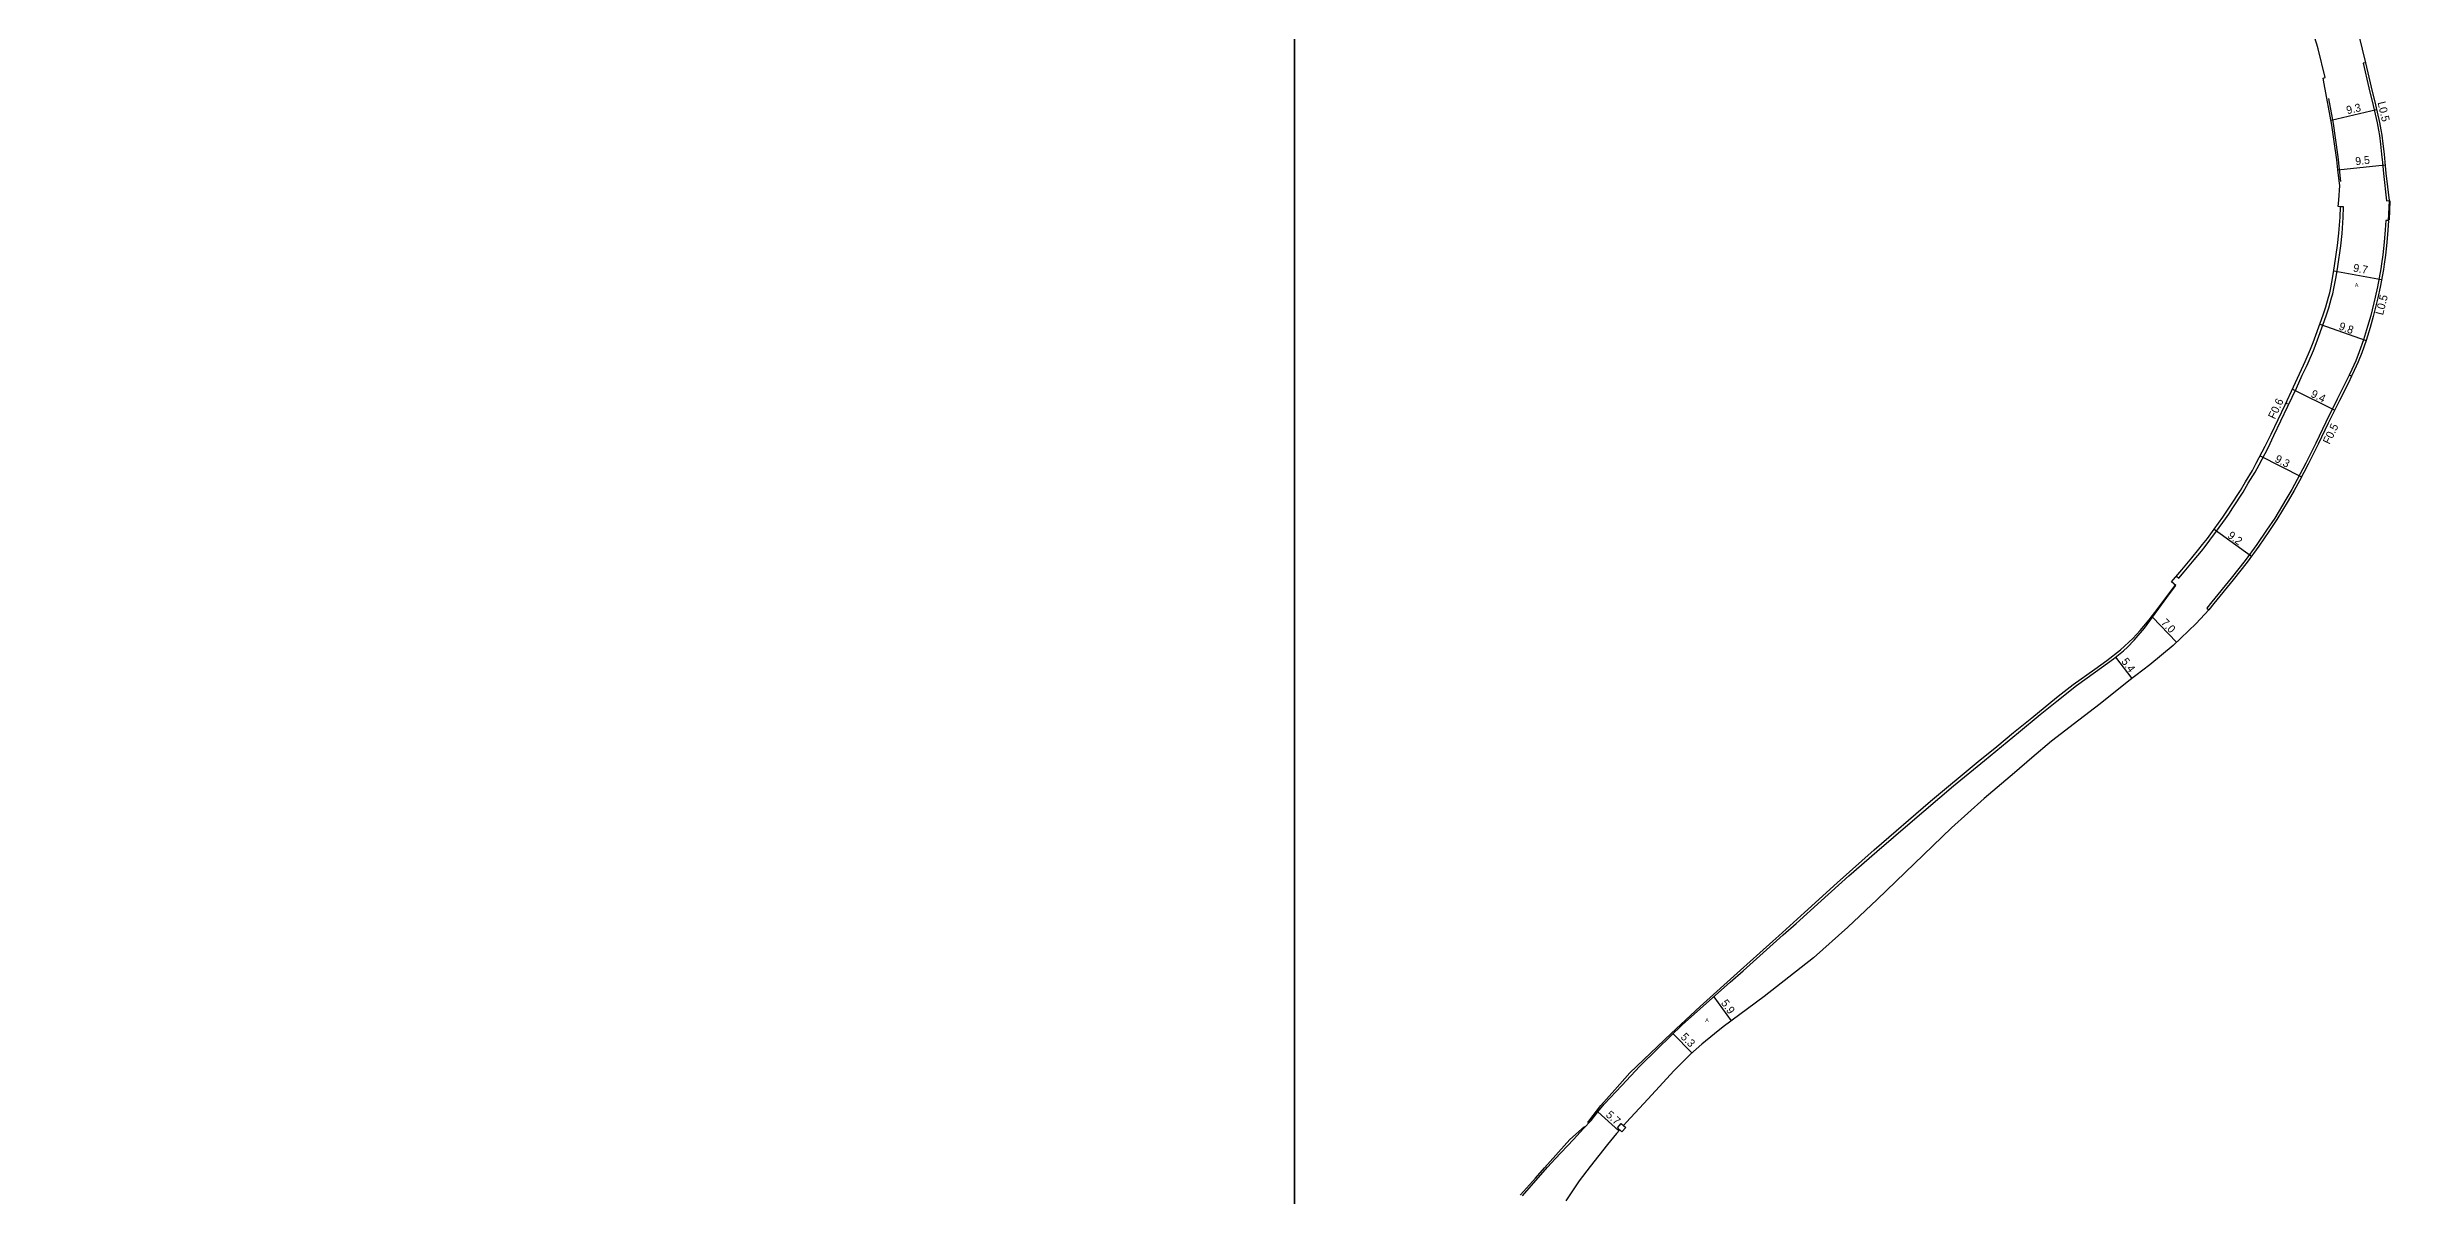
# Model space of a CAD drawing. Header units: metres. Extents: x -24000 to -21600, y -108000 to -105000.
# Drawn here: x -22649.4 to -22176.4, y -107686.6 to -107457 of the extents above; entities that cross this region are included whole.
import ezdxf

# ---------------------------------------------------------------- set-up
doc = ezdxf.new("R2010")
doc.units = ezdxf.units.M
doc.header["$LTSCALE"] = 2.5
for name, color, linetype in [('側溝・桝', 7, 'Continuous'), ('図郭', 7, 'Continuous'), ('幅員', 7, 'Continuous'), ('歩道・分離帯・安全施設', 7, 'Continuous'), ('舗装', 7, 'Continuous'), ('道路', 7, 'Continuous')]:
    doc.layers.add(name, color=color, linetype=linetype)
doc.styles.get("Standard").update_dxf_attribs({"font": ''})
doc.styles.add('YOKO_DECO', font='')
doc.styles.get('Standard').set_extended_font_data('@MS PGothic')
doc.styles.get('YOKO_DECO').set_extended_font_data('MS PGothic')

msp = doc.modelspace()

# ---------------------------------------------------------------- linework, layer by layer
at = {"layer": '側溝・桝'}
for points in [[(-22185.86, -107460.1), (-22186.33, -107460.21), (-22185.17, -107465.14), (-22184.32, -107468.63), (-22183.5, -107472.14), (-22183.22, -107473.62), (-22183.06, -107474.67), (-22182.87, -107476.38), (-22182.62, -107478.41), (-22182.46, -107480.06), (-22182.22, -107482.23), (-22181.61, -107487.69), (-22181.13, -107487.64)], [(-22223.65, -107562.72), (-22223.17, -107563.13), (-22222.09, -107561.88), (-22220.07, -107559.48), (-22218.65, -107557.72), (-22217.92, -107556.83), (-22216.94, -107555.57), (-22215.61, -107553.72), (-22213.82, -107551.31), (-22213.19, -107550.33), (-22212.36, -107549.1), (-22210.31, -107545.94), (-22209.27, -107544.19), (-22207.9, -107541.95), (-22207.12, -107540.47), (-22205.32, -107537.08), (-22204.15, -107534.65), (-22201.35, -107528.79), (-22199.66, -107525.16), (-22198.47, -107522.57), (-22197.64, -107520.84), (-22197.31, -107520.11), (-22196.24, -107517.64), (-22195.69, -107516.25), (-22194.01, -107511.62), (-22193.66, -107510.5), (-22193.18, -107509.08), (-22192.61, -107507.13), (-22192.38, -107506.28), (-22192.16, -107505.23), (-22191.72, -107502.93), (-22191.39, -107500.83), (-22190.78, -107496.71), (-22190.53, -107494.23), (-22190.29, -107491.02), (-22190.21, -107488.94), (-22190.85, -107488.91)], [(-22181.29, -107491.64), (-22181.75, -107491.63), (-22181.91, -107493.53), (-22182.11, -107495.99), (-22182.38, -107498.54), (-22182.61, -107500.28), (-22182.79, -107501.34), (-22183.44, -107504.88), (-22183.9, -107506.97), (-22184.8, -107510.67), (-22185.42, -107512.86), (-22186.22, -107515.49), (-22187.08, -107517.92), (-22187.78, -107519.72), (-22188.56, -107521.44), (-22189.11, -107522.57)], [(-22188.64, -107522.8), (-22189.11, -107522.57), (-22189.74, -107523.87), (-22191.5, -107527.38), (-22193.76, -107531.96), (-22195.79, -107536.13), (-22197.8, -107540.14), (-22199.5, -107543.44), (-22200.59, -107545.39), (-22201.76, -107547.41), (-22204, -107551.13), (-22205.62, -107553.55), (-22207.59, -107556.42), (-22209.89, -107559.62), (-22212.69, -107563.14), (-22216.59, -107567.89), (-22217.58, -107569.17), (-22217.16, -107569.49)]]:
    msp.add_lwpolyline(points, dxfattribs=at)
msp.add_lwpolyline([(-22335.41, -107673.05), (-22334.64, -107672.16), (-22333.76, -107672.93), (-22334.54, -107673.82)], close=True, dxfattribs=at)
at = {"layer": '図郭'}
for points in [[(-23200, -107400), (-22400, -107400), (-22400, -108000), (-23200, -108000)], [(-22400, -107400), (-21600, -107400), (-21600, -108000), (-22400, -108000)]]:
    msp.add_lwpolyline(points, close=True, dxfattribs=at)
at = {"layer": '幅員'}
for points in [[(-22192.73, -107471.58), (-22183.63, -107469.44)], [(-22191.35, -107481.52), (-22181.92, -107480.49)], [(-22192.17, -107501.69), (-22182.64, -107503.45)], [(-22194.95, -107512.37), (-22185.72, -107515.65)], [(-22200.46, -107525.38), (-22191.99, -107529.57)], [(-22206.89, -107538.68), (-22198.64, -107542.91)], [(-22216.12, -107553.35), (-22208.62, -107558.74)], [(-22228.45, -107570.95), (-22223.64, -107575.97)], [(-22235.81, -107578.92), (-22232.53, -107583.21)], [(-22316.16, -107646.86), (-22312.66, -107651.64)], [(-22324.3, -107654.24), (-22320.53, -107658.01)], [(-22339.35, -107669.83), (-22335.11, -107673.61)]]:
    msp.add_lwpolyline(points, dxfattribs=at)
at = {"layer": '歩道・分離帯・安全施設'}
for points in [[(-22190.75, -107483.88), (-22191.28, -107478.91), (-22191.82, -107475.14), (-22192.26, -107472.25), (-22193.14, -107467.27)], [(-22181.06, -107491.53), (-22180.93, -107487.7)], [(-22341.39, -107671.9), (-22341.14, -107671.67), (-22338.72, -107668.55), (-22335.97, -107665.44), (-22332.95, -107662.05), (-22324.68, -107654.14), (-22318.9, -107648.74), (-22310.83, -107641.49), (-22306.96, -107638.04), (-22304.32, -107635.7), (-22303.14, -107634.63), (-22297.99, -107629.99), (-22291.47, -107624.04), (-22284.1, -107617.46), (-22272.82, -107607.72), (-22263.28, -107599.78), (-22259.58, -107596.77), (-22256.25, -107594), (-22252.58, -107591.07), (-22248.76, -107587.92), (-22247.3, -107586.73), (-22244.26, -107584.43), (-22239.99, -107581.34), (-22237.58, -107579.62), (-22234.81, -107577.5), (-22232.38, -107575.22), (-22230.88, -107573.62), (-22229.08, -107571.45), (-22227.29, -107569.16), (-22223.77, -107564.44)], [(-22354.85, -107686.31), (-22354.79, -107686.43), (-22351.79, -107683.1), (-22350.01, -107681.05), (-22344.92, -107675.38), (-22341.99, -107672.76)]]:
    msp.add_lwpolyline(points, dxfattribs=at)
msp.add_point((-22201.57, -107528.26, 122.95), dxfattribs=at)
at = {"layer": '道路'}
for points in [[(-22195.3, -107457.34), (-22195.6, -107456.42), (-22198.54, -107446.97), (-22201.29, -107438.41), (-22202.92, -107433.89), (-22203.92, -107431.06), (-22205.26, -107427.27), (-22205.7, -107425.96), (-22206.28, -107424.03), (-22207.13, -107420.64), (-22207.98, -107416.98), (-22208.73, -107413.17), (-22209.04, -107410.99), (-22209.34, -107406.29), (-22209.65, -107402.26), (-22210.01, -107400.51), (-22210.26, -107400)], [(-22187.18, -107454.68), (-22185.86, -107460.1), (-22184.7, -107465.02), (-22183.85, -107468.52), (-22183.02, -107472.04), (-22182.74, -107473.54), (-22182.58, -107474.61), (-22182.39, -107476.32), (-22182.13, -107478.36), (-22181.98, -107480.01), (-22181.74, -107482.18), (-22181.13, -107487.64), (-22181.29, -107491.64), (-22181.23, -107491.64), (-22181.39, -107493.58), (-22181.59, -107496.03), (-22181.86, -107498.6), (-22182.09, -107500.35), (-22182.27, -107501.44), (-22182.93, -107504.98), (-22183.39, -107507.09), (-22184.29, -107510.81), (-22184.91, -107513.01), (-22185.72, -107515.65), (-22186.58, -107518.1), (-22187.3, -107519.93), (-22188.09, -107521.66), (-22188.64, -107522.8), (-22189.27, -107524.1), (-22191.03, -107527.62), (-22193.29, -107532.19), (-22195.32, -107536.37), (-22197.33, -107540.37), (-22199.03, -107543.69), (-22200.13, -107545.65), (-22201.31, -107547.67), (-22203.56, -107551.41), (-22205.19, -107553.84), (-22207.16, -107556.72), (-22209.47, -107559.93), (-22212.28, -107563.47), (-22216.18, -107568.22), (-22217.16, -107569.49), (-22219.71, -107572.21), (-22224.28, -107576.58), (-22228.96, -107580.49), (-22233.14, -107583.68), (-22238.91, -107588.28), (-22243.19, -107591.51), (-22248.64, -107595.74), (-22252.57, -107599.04), (-22256.04, -107602.09), (-22262.06, -107607.22), (-22268.59, -107613.07), (-22283.46, -107627.35), (-22289.32, -107632.89), (-22296.19, -107639.03), (-22306.05, -107646.79), (-22314.29, -107652.83), (-22316.04, -107654.26), (-22318.52, -107656.27), (-22320.78, -107658.27), (-22324.12, -107661.6), (-22326.27, -107663.98), (-22329.36, -107667.33), (-22333.59, -107671.91), (-22334.18, -107672.56), (-22333.76, -107672.93), (-22334.54, -107673.82), (-22334.96, -107673.44), (-22335.63, -107674.19), (-22337.38, -107676.33), (-22340.89, -107680.77), (-22343.1, -107683.6), (-22343.99, -107685.01), (-22345.75, -107687.61)], [(-22190.85, -107488.91), (-22191.29, -107488.86), (-22191.16, -107487.6), (-22190.97, -107484.67), (-22191.13, -107483.75), (-22191.35, -107481.52), (-22191.56, -107479.54), (-22192.1, -107475.85), (-22192.54, -107472.57), (-22194.08, -107464.34), (-22194.32, -107463.17), (-22193.87, -107463.05), (-22195.3, -107457.34)], [(-22224.64, -107563.87), (-22222.57, -107561.47), (-22220.55, -107559.08), (-22219.14, -107557.32), (-22218.41, -107556.43), (-22217.45, -107555.19), (-22216.12, -107553.35), (-22214.34, -107550.95), (-22213.72, -107549.98), (-22212.89, -107548.75), (-22210.85, -107545.6), (-22209.81, -107543.86), (-22208.45, -107541.64), (-22207.68, -107540.17), (-22205.88, -107536.79), (-22204.72, -107534.38), (-22201.92, -107528.52), (-22200.23, -107524.89), (-22199.04, -107522.3), (-22198.21, -107520.57), (-22197.89, -107519.85), (-22196.82, -107517.39), (-22196.28, -107516.03), (-22194.61, -107511.42), (-22194.26, -107510.3), (-22193.78, -107508.89), (-22193.22, -107506.96), (-22193, -107506.13), (-22192.78, -107505.11), (-22192.35, -107502.82), (-22192.02, -107500.74), (-22191.41, -107496.63), (-22191.16, -107494.17), (-22190.92, -107490.99), (-22190.85, -107488.91)], [(-22354.42, -107686.6), (-22353.09, -107685.08), (-22349.41, -107680.91), (-22347.84, -107679.21), (-22344.23, -107675.35), (-22342.2, -107673.16), (-22340.67, -107671.58), (-22339.35, -107669.83), (-22338.05, -107668.3), (-22334.53, -107664.59), (-22330.92, -107660.71), (-22327.33, -107657.17), (-22322.38, -107652.38), (-22312.85, -107643.91), (-22310.25, -107641.66), (-22302.27, -107634.47), (-22299.67, -107632.17), (-22294.68, -107627.67), (-22289.14, -107622.68), (-22283.58, -107617.81), (-22276.86, -107612.03), (-22268.21, -107604.64), (-22262.03, -107599.6), (-22255.21, -107593.98), (-22250.89, -107590.42), (-22247.56, -107587.71), (-22243.63, -107584.61), (-22239.83, -107581.84), (-22236.24, -107579.26), (-22234.2, -107577.66), (-22233.43, -107576.92), (-22232.08, -107575.53), (-22230.05, -107573.14), (-22225.03, -107566.25), (-22223.79, -107564.61), (-22224.64, -107563.87)]]:
    msp.add_lwpolyline(points, dxfattribs=at)

# ---------------------------------------------------------------- texts
at = {"layer": '側溝・桝'}
for s, rotation, p in [('L0.5', 283, (-22183.43, -107468.05)), ('L0.5', 76, (-22182.33, -107510.67)), ('F0.6', 65, (-22203.94, -107531.49)), ('F0.5', 64, (-22193.02, -107536.52))]:
    msp.add_text(s, height=1.6, rotation=rotation, dxfattribs=at).set_placement(p)
at = {"layer": '幅員'}
for s, rotation, p in [('9.3', 13, (-22189.47, -107470.42)), ('9.5', 6, (-22187.79, -107480.6)), ('9.7', 350, (-22188.39, -107501.84)), ('9.8', 340, (-22191.3, -107513.4)), ('9.4', 334, (-22196.92, -107526.83)), ('9.3', 333, (-22204.1, -107539.81)), ('9.2', 324, (-22213.55, -107554.92)), ('7.0', 314, (-22226.84, -107572.17)), ('5.4', 307, (-22234.76, -107579.83)), ('5.9', 306, (-22314.8, -107648.09)), ('5.3', 315, (-22322.89, -107655)), ('5.7', 318, (-22337.85, -107670.62))]:
    msp.add_text(s, height=1.6, rotation=rotation, dxfattribs=at).set_placement(p)
at = {"layer": '舗装', "style": 'YOKO_DECO'}
for p in [(-22187.96, -107504.92, 123.21), (-22317.85, -107651.87, 120.89)]:
    msp.add_text('A', height=0.75, dxfattribs=at).set_placement(p)

doc.saveas('drawing.dxf')
